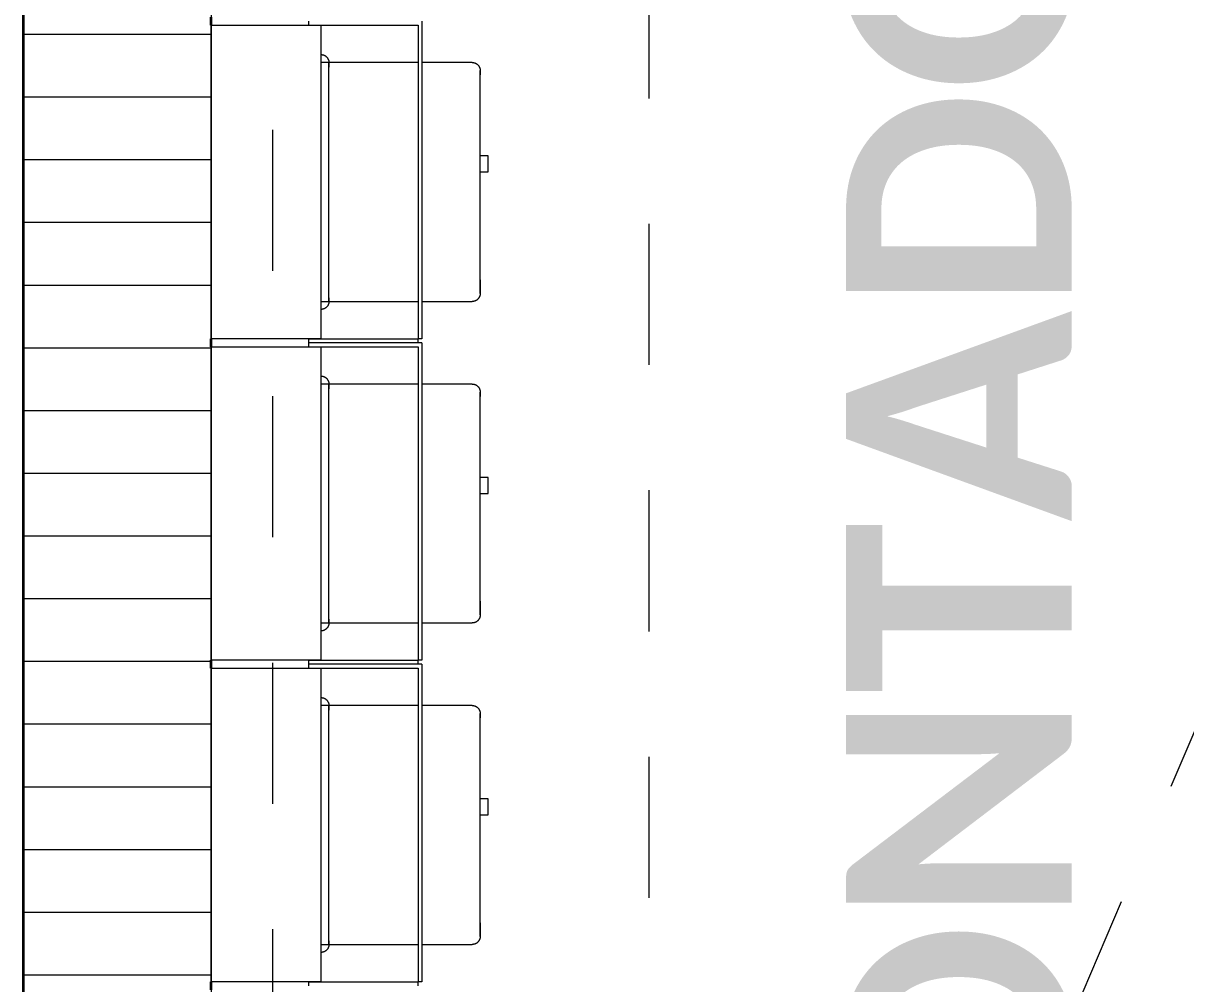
# Model space of a CAD drawing. Header units: metres. Extents: x -144 to 1000, y -717 to 29.
# Drawn here: x 181.472 to 182.399, y -569.994 to -569.228 of the extents above; entities that cross this region are included whole.
import ezdxf

# ---------------------------------------------------------------- set-up
doc = ezdxf.new("R2010")
doc.units = ezdxf.units.M
doc.linetypes.add('Basculante', pattern=[0.11625, 0.075, -0.04125])
doc.linetypes.add('basculante modificado', pattern=[0.18, 0.1125, -0.0675])
doc.layers.get('0').update_dxf_attribs({"color": 1})
for name, color, linetype, lineweight in [('A-DETL', 1, 'Continuous', 9), ('A-DETL-THIN', 1, 'Continuous', 9), ('A-WALL', 4, 'Continuous', 9), ('E-ELEC-FIXT', 7, 'Continuous', 9), ('G-ANNO-TEXT', 2, 'Continuous', 9)]:
    doc.layers.add(name, color=color, linetype=linetype, lineweight=lineweight)
doc.layers.add('A-WALL-PATT', color=7, linetype='Continuous', lineweight=35, true_color=0x9c9c9c)
doc.styles.add('Calibri_B_2', font='calibrib.ttf', dxfattribs={"height": 0.135})

# ---------------------------------------------------------------- blocks, each defined once
blk = doc.blocks.new('Q')
at = {"layer": 'A-DETL', "color": 9, "linetype": 'Basculante', "true_color": 0xc0c0c0}
blk.add_line((190.87366, -502.35539), (187.54854, -510.11647), dxfattribs=at)
at = {"layer": 'A-DETL', "color": 7, "linetype": 'basculante modificado'}
for p, q in [((187.59773, -509.40645), (187.59773, -506.60645)), ((187.89773, -506.60645), (187.89773, -509.40645))]:
    blk.add_line(p, q, dxfattribs=at)
at = {"layer": 'A-DETL-THIN'}
blk.add_line((187.54869, -506.60639), (187.54869, -509.40639), dxfattribs=at)
at = {"layer": 'A-WALL', "lineweight": 35}
for p, q in [((187.39869, -506.60639), (187.39869, -509.40039)), ((187.54869, -507.72313), (187.54869, -507.71678)), ((187.54869, -507.97948), (187.54869, -507.97313)), ((187.54869, -508.23583), (187.54869, -508.22948)), ((187.54869, -508.49218), (187.54869, -508.48583))]:
    blk.add_line(p, q, dxfattribs=at)
at = {"layer": 'A-WALL-PATT', "color": 8, "lineweight": 5, "true_color": 0x727272}
for p, q in [((187.54869, -507.73054), (187.39869, -507.73054)), ((187.54869, -507.78054), (187.39869, -507.78054)), ((187.54869, -507.83054), (187.39869, -507.83054)), ((187.54869, -507.88054), (187.39869, -507.88054)), ((187.54869, -507.93054), (187.39869, -507.93054)), ((187.54869, -507.98054), (187.39869, -507.98054)), ((187.54869, -508.03054), (187.39869, -508.03054)), ((187.54869, -508.08054), (187.39869, -508.08054)), ((187.54869, -508.13054), (187.39869, -508.13054)), ((187.54869, -508.18054), (187.39869, -508.18054)), ((187.54869, -508.23054), (187.39869, -508.23054)), ((187.54869, -508.28054), (187.39869, -508.28054)), ((187.54869, -508.33054), (187.39869, -508.33054)), ((187.54869, -508.38054), (187.39869, -508.38054)), ((187.54869, -508.43054), (187.39869, -508.43054)), ((187.54869, -508.48054), (187.39869, -508.48054))]:
    blk.add_line(p, q, dxfattribs=at)
at = {"layer": 'E-ELEC-FIXT'}
for p, q in [((187.54869, -507.97313), (187.54869, -507.72313)), ((187.54869, -507.72313), (187.63614, -507.72313)), ((187.62609, -507.71995), (187.62609, -507.72313)), ((187.62609, -507.72313), (187.71354, -507.72313)), ((187.63614, -507.72313), (187.63614, -507.97313)), ((187.71354, -507.72313), (187.71354, -507.97313)), ((187.71672, -507.71995), (187.71672, -507.97313)), ((187.71354, -507.75288), (187.63614, -507.75288)), ((187.64249, -507.75539), (187.64249, -507.75288)), ((187.75679, -507.75288), (187.71672, -507.75288)), ((187.64249, -507.79128), (187.64249, -507.78437)), ((187.64249, -507.81873), (187.64249, -507.81037)), ((187.76949, -507.82733), (187.76314, -507.82733)), ((187.76949, -507.82733), (187.76314, -507.82733)), ((187.76949, -507.84003), (187.76949, -507.82733)), ((187.76949, -507.82798), (187.76949, -507.82733)), ((187.76949, -507.82818), (187.76949, -507.82733)), ((187.76949, -507.82798), (187.76949, -507.82733)), ((187.76314, -507.84003), (187.76949, -507.84003)), ((187.76314, -507.84003), (187.76949, -507.84003)), ((187.76949, -507.84003), (187.76949, -507.83917)), ((187.76949, -507.84003), (187.76949, -507.83937)), ((187.76949, -507.84003), (187.76949, -507.83937)), ((187.64249, -507.88589), (187.64249, -507.87865)), ((187.64249, -507.91189), (187.64249, -507.90498)), ((187.63614, -507.94338), (187.71354, -507.94338)), ((187.64249, -507.94338), (187.64249, -507.94193)), ((187.71672, -507.94338), (187.75679, -507.94338)), ((187.63614, -507.97313), (187.54869, -507.97313)), ((187.62609, -507.97313), (187.71354, -507.97313)), ((187.62609, -507.97313), (187.62609, -507.9763)), ((187.71354, -507.9763), (187.71354, -507.97313)), ((187.71672, -507.97313), (187.71354, -507.97313)), ((187.54869, -508.22948), (187.54869, -507.97948)), ((187.54869, -507.97948), (187.63614, -507.97948)), ((187.71354, -507.9763), (187.62609, -507.9763)), ((187.71672, -507.9763), (187.62609, -507.9763)), ((187.62609, -507.9763), (187.62609, -507.97948)), ((187.62609, -507.97948), (187.71354, -507.97948)), ((187.63614, -507.97948), (187.63614, -508.22948)), ((187.71354, -507.97948), (187.71354, -508.22948)), ((187.71672, -507.9763), (187.71672, -508.22948)), ((187.71354, -508.00923), (187.63614, -508.00923)), ((187.64249, -508.01174), (187.64249, -508.00923)), ((187.75679, -508.00923), (187.71672, -508.00923)), ((187.64249, -508.04763), (187.64249, -508.04072)), ((187.64249, -508.07508), (187.64249, -508.06672)), ((187.76949, -508.08368), (187.76314, -508.08368)), ((187.76949, -508.08368), (187.76314, -508.08368)), ((187.76949, -508.09638), (187.76949, -508.08368)), ((187.76949, -508.08433), (187.76949, -508.08368)), ((187.76949, -508.08453), (187.76949, -508.08368)), ((187.76949, -508.08433), (187.76949, -508.08368)), ((187.76314, -508.09638), (187.76949, -508.09638)), ((187.76314, -508.09638), (187.76949, -508.09638)), ((187.76949, -508.09638), (187.76949, -508.09552)), ((187.76949, -508.09638), (187.76949, -508.09572)), ((187.76949, -508.09638), (187.76949, -508.09572)), ((187.64249, -508.14224), (187.64249, -508.13388)), ((187.64249, -508.16824), (187.64249, -508.16133)), ((187.63614, -508.19973), (187.71354, -508.19973)), ((187.64249, -508.19973), (187.64249, -508.19828)), ((187.71672, -508.19973), (187.75679, -508.19973)), ((187.63614, -508.22948), (187.54869, -508.22948)), ((187.62609, -508.22948), (187.71354, -508.22948)), ((187.62609, -508.22948), (187.62609, -508.23265)), ((187.71354, -508.23265), (187.62609, -508.23265)), ((187.71672, -508.23265), (187.62609, -508.23265)), ((187.62609, -508.23265), (187.62609, -508.23583)), ((187.71354, -508.23265), (187.71354, -508.22948)), ((187.71672, -508.22948), (187.71354, -508.22948)), ((187.71672, -508.23265), (187.71672, -508.48583)), ((187.54869, -508.48583), (187.54869, -508.23583)), ((187.54869, -508.23583), (187.63614, -508.23583)), ((187.62609, -508.23583), (187.71354, -508.23583)), ((187.63614, -508.23583), (187.63614, -508.48583)), ((187.71354, -508.23583), (187.71354, -508.48583)), ((187.71354, -508.26558), (187.63614, -508.26558)), ((187.64249, -508.26809), (187.64249, -508.26558)), ((187.75679, -508.26558), (187.71672, -508.26558)), ((187.64249, -508.30398), (187.64249, -508.29707)), ((187.64249, -508.33143), (187.64249, -508.32307)), ((187.76949, -508.34003), (187.76314, -508.34003)), ((187.76949, -508.34003), (187.76314, -508.34003)), ((187.76949, -508.35273), (187.76949, -508.34003)), ((187.76949, -508.34068), (187.76949, -508.34003)), ((187.76949, -508.34088), (187.76949, -508.34003)), ((187.76949, -508.34068), (187.76949, -508.34003)), ((187.76314, -508.35273), (187.76949, -508.35273)), ((187.76314, -508.35273), (187.76949, -508.35273)), ((187.76949, -508.35273), (187.76949, -508.35187)), ((187.76949, -508.35273), (187.76949, -508.35207)), ((187.76949, -508.35273), (187.76949, -508.35207)), ((187.64249, -508.39859), (187.64249, -508.39023)), ((187.64249, -508.42459), (187.64249, -508.41768)), ((187.64249, -508.45608), (187.64249, -508.45463)), ((187.63614, -508.45608), (187.71354, -508.45608)), ((187.71672, -508.45608), (187.75679, -508.45608)), ((187.63614, -508.48583), (187.54869, -508.48583)), ((187.62609, -508.48583), (187.71354, -508.48583)), ((187.62609, -508.48583), (187.62609, -508.489)), ((187.71354, -508.489), (187.71354, -508.48583)), ((187.71672, -508.48583), (187.71354, -508.48583))]:
    blk.add_line(p, q, dxfattribs=at)
at = {"layer": 'E-ELEC-FIXT', "flags": 128}
for points in [[(187.63614, -507.74653), (187.63639, -507.74653), (187.63665, -507.74655), (187.6369, -507.74657), (187.63715, -507.74661), (187.6374, -507.74666), (187.63765, -507.74671), (187.6379, -507.74678), (187.63814, -507.74685), (187.63838, -507.74694), (187.63861, -507.74703), (187.63885, -507.74713), (187.63907, -507.74725), (187.6393, -507.74737), (187.63951, -507.7475), (187.63973, -507.74764), (187.63993, -507.74779), (187.64013, -507.74794), (187.64033, -507.7481), (187.64052, -507.74828), (187.6407, -507.74845), (187.64087, -507.74864), (187.64104, -507.74883), (187.64119, -507.74903), (187.64134, -507.74924), (187.64148, -507.74945), (187.64162, -507.74966), (187.64174, -507.74989), (187.64186, -507.75011), (187.64196, -507.75034), (187.64206, -507.75058), (187.64215, -507.75082), (187.64222, -507.75106), (187.64229, -507.7513), (187.64235, -507.75155), (187.6424, -507.7518), (187.64244, -507.75205), (187.64246, -507.7523), (187.64248, -507.75256), (187.64249, -507.75281), (187.64249, -507.75288)], [(187.63614, -507.74653), (187.63639, -507.74653), (187.63665, -507.74655), (187.6369, -507.74657), (187.63715, -507.74661), (187.6374, -507.74666), (187.63765, -507.74671), (187.6379, -507.74678), (187.63814, -507.74685), (187.63838, -507.74694), (187.63861, -507.74703), (187.63885, -507.74713), (187.63907, -507.74725), (187.6393, -507.74737), (187.63951, -507.7475), (187.63973, -507.74764), (187.63993, -507.74779), (187.64013, -507.74794), (187.64033, -507.7481)], [(187.64196, -507.75034), (187.64206, -507.75058), (187.64215, -507.75082), (187.64222, -507.75106), (187.64229, -507.7513), (187.64235, -507.75155), (187.6424, -507.7518), (187.64244, -507.75205), (187.64246, -507.7523), (187.64248, -507.75256), (187.64249, -507.75281), (187.64249, -507.75288)], [(187.64249, -507.84813), (187.64249, -507.84432), (187.64249, -507.84052), (187.64249, -507.83673), (187.64249, -507.83295), (187.64249, -507.82921), (187.64249, -507.82549), (187.64249, -507.82181), (187.64249, -507.81817), (187.64249, -507.81457), (187.64249, -507.81104), (187.64249, -507.80756), (187.64249, -507.80414), (187.64249, -507.8008), (187.64249, -507.79753), (187.64249, -507.79435), (187.64249, -507.79125), (187.64249, -507.78824), (187.64249, -507.78532), (187.64249, -507.78251), (187.64249, -507.7798), (187.64249, -507.7772), (187.64249, -507.77472), (187.64249, -507.77235), (187.64249, -507.7701), (187.64249, -507.76798), (187.64249, -507.76598), (187.64249, -507.76412), (187.64249, -507.76239), (187.64249, -507.7608), (187.64249, -507.75935), (187.64249, -507.75804), (187.64249, -507.75688), (187.64249, -507.75586), (187.64249, -507.75499), (187.64249, -507.75426), (187.64249, -507.75369), (187.64249, -507.75327), (187.64249, -507.753), (187.64249, -507.75288), (187.64249, -507.75288)], [(187.64249, -507.75288), (187.64249, -507.75295), (187.64249, -507.75318), (187.64249, -507.75356), (187.64249, -507.7541), (187.64249, -507.75478), (187.64249, -507.75561), (187.64249, -507.75659)], [(187.75679, -507.75288), (187.75704, -507.75288), (187.7573, -507.7529), (187.75755, -507.75292), (187.7578, -507.75296), (187.75805, -507.75301), (187.7583, -507.75306), (187.75855, -507.75313), (187.75879, -507.7532), (187.75903, -507.75329), (187.75926, -507.75338), (187.7595, -507.75348), (187.75972, -507.7536), (187.75995, -507.75372), (187.76016, -507.75385), (187.76038, -507.75399), (187.76058, -507.75414), (187.76078, -507.75429), (187.76098, -507.75445), (187.76117, -507.75463), (187.76135, -507.7548), (187.76152, -507.75499), (187.76169, -507.75518), (187.76184, -507.75538), (187.76199, -507.75559), (187.76213, -507.7558), (187.76227, -507.75601), (187.76239, -507.75624), (187.76251, -507.75646), (187.76261, -507.75669), (187.76271, -507.75693), (187.7628, -507.75717), (187.76287, -507.75741), (187.76294, -507.75765), (187.763, -507.7579), (187.76305, -507.75815), (187.76309, -507.7584), (187.76311, -507.75865), (187.76313, -507.75891), (187.76314, -507.75916), (187.76314, -507.75923)], [(187.75755, -507.75292), (187.7578, -507.75296), (187.75805, -507.75301), (187.7583, -507.75306), (187.75855, -507.75313), (187.75879, -507.7532), (187.75903, -507.75329), (187.75926, -507.75338), (187.7595, -507.75348), (187.75972, -507.7536), (187.75995, -507.75372), (187.76016, -507.75385), (187.76038, -507.75399), (187.76058, -507.75414)], [(187.76199, -507.75559), (187.76213, -507.7558), (187.76227, -507.75601), (187.76239, -507.75624), (187.76251, -507.75646), (187.76261, -507.75669), (187.76271, -507.75693), (187.7628, -507.75717), (187.76287, -507.75741), (187.76294, -507.75765), (187.763, -507.7579), (187.76305, -507.75815), (187.76309, -507.7584), (187.76311, -507.75865), (187.76313, -507.75891), (187.76314, -507.75916), (187.76314, -507.75923)], [(187.76314, -507.93703), (187.76314, -507.93696), (187.76314, -507.93674), (187.76314, -507.93639), (187.76314, -507.93589), (187.76314, -507.93526), (187.76314, -507.93448), (187.76314, -507.93357), (187.76314, -507.93252), (187.76314, -507.93133), (187.76314, -507.93001), (187.76314, -507.92856), (187.76314, -507.92698), (187.76314, -507.92528), (187.76314, -507.92345), (187.76314, -507.9215), (187.76314, -507.91944), (187.76314, -507.91725), (187.76314, -507.91496), (187.76314, -507.91257), (187.76314, -507.91007), (187.76314, -507.90747), (187.76314, -507.90477), (187.76314, -507.90199), (187.76314, -507.89911), (187.76314, -507.89616), (187.76314, -507.89313), (187.76314, -507.89003), (187.76314, -507.88686), (187.76314, -507.88363), (187.76314, -507.88034), (187.76314, -507.877), (187.76314, -507.87362), (187.76314, -507.87019), (187.76314, -507.86673), (187.76314, -507.86324), (187.76314, -507.85972), (187.76314, -507.85619), (187.76314, -507.85264), (187.76314, -507.84909), (187.76314, -507.84553), (187.76314, -507.84198), (187.76314, -507.83844), (187.76314, -507.83491), (187.76314, -507.83141), (187.76314, -507.82793), (187.76314, -507.82448), (187.76314, -507.82108), (187.76314, -507.81771), (187.76314, -507.8144), (187.76314, -507.81113), (187.76314, -507.80793), (187.76314, -507.80479), (187.76314, -507.80172), (187.76314, -507.79873), (187.76314, -507.79581), (187.76314, -507.79298), (187.76314, -507.79023), (187.76314, -507.78758), (187.76314, -507.78503), (187.76314, -507.78257), (187.76314, -507.78023), (187.76314, -507.77799), (187.76314, -507.77586), (187.76314, -507.77384), (187.76314, -507.77195), (187.76314, -507.77018), (187.76314, -507.76853), (187.76314, -507.76701), (187.76314, -507.76562), (187.76314, -507.76437), (187.76314, -507.76324), (187.76314, -507.76225), (187.76314, -507.7614), (187.76314, -507.76069), (187.76314, -507.76012), (187.76314, -507.75969), (187.76314, -507.7594), (187.76314, -507.75925), (187.76314, -507.75923)], [(187.76314, -507.75923), (187.76314, -507.7593), (187.76314, -507.75951), (187.76314, -507.75987), (187.76314, -507.76036), (187.76314, -507.761), (187.76314, -507.76178), (187.76314, -507.76269)], [(187.76314, -507.76069), (187.76314, -507.76012), (187.76314, -507.75969), (187.76314, -507.7594), (187.76314, -507.75925), (187.76314, -507.75923)], [(187.76314, -507.75923), (187.76314, -507.7593), (187.76314, -507.75951), (187.76314, -507.75987), (187.76314, -507.76036)], [(187.64249, -507.94338), (187.64249, -507.9433), (187.64249, -507.94307), (187.64249, -507.94269), (187.64249, -507.94216), (187.64249, -507.94148), (187.64249, -507.94065), (187.64249, -507.93967), (187.64249, -507.93854), (187.64249, -507.93727), (187.64249, -507.93586), (187.64249, -507.93431), (187.64249, -507.93261), (187.64249, -507.93079), (187.64249, -507.92883), (187.64249, -507.92674), (187.64249, -507.92453), (187.64249, -507.92219), (187.64249, -507.91974), (187.64249, -507.91717), (187.64249, -507.91449), (187.64249, -507.9117), (187.64249, -507.90882), (187.64249, -507.90583), (187.64249, -507.90276), (187.64249, -507.89959), (187.64249, -507.89635), (187.64249, -507.89302), (187.64249, -507.88963), (187.64249, -507.88617), (187.64249, -507.88264), (187.64249, -507.87907), (187.64249, -507.87544), (187.64249, -507.87177), (187.64249, -507.86806), (187.64249, -507.86432), (187.64249, -507.86055), (187.64249, -507.85677), (187.64249, -507.85296), (187.64249, -507.84916), (187.64249, -507.84813)], [(187.76314, -507.93703), (187.76314, -507.93696), (187.76314, -507.93674), (187.76314, -507.93639), (187.76314, -507.93589), (187.76314, -507.93526), (187.76314, -507.93448), (187.76314, -507.93357), (187.76314, -507.93252), (187.76314, -507.93133), (187.76314, -507.93001), (187.76314, -507.92856), (187.76314, -507.92698), (187.76314, -507.92528)], [(187.76314, -507.92608), (187.76314, -507.92772), (187.76314, -507.92924), (187.76314, -507.93063), (187.76314, -507.93189), (187.76314, -507.93302), (187.76314, -507.934), (187.76314, -507.93485), (187.76314, -507.93557), (187.76314, -507.93614), (187.76314, -507.93657), (187.76314, -507.93686), (187.76314, -507.93701), (187.76314, -507.93703)], [(187.76314, -507.92608), (187.76314, -507.92772), (187.76314, -507.92924), (187.76314, -507.93063), (187.76314, -507.93189), (187.76314, -507.93302), (187.76314, -507.934), (187.76314, -507.93485), (187.76314, -507.93557), (187.76314, -507.93614), (187.76314, -507.93657), (187.76314, -507.93686), (187.76314, -507.93701), (187.76314, -507.93703)], [(187.64249, -507.94338), (187.64249, -507.94363), (187.64247, -507.94389), (187.64245, -507.94414), (187.64241, -507.94439), (187.64236, -507.94464), (187.64231, -507.94489), (187.64224, -507.94513), (187.64217, -507.94538), (187.64208, -507.94562), (187.64199, -507.94585), (187.64189, -507.94608), (187.64177, -507.94631), (187.64165, -507.94653), (187.64152, -507.94675), (187.64138, -507.94696), (187.64123, -507.94717), (187.64108, -507.94737), (187.64091, -507.94757), (187.64074, -507.94775), (187.64056, -507.94793), (187.64038, -507.94811), (187.64019, -507.94827), (187.63999, -507.94843), (187.63978, -507.94858), (187.63957, -507.94872), (187.63936, -507.94885), (187.63913, -507.94898), (187.63891, -507.94909), (187.63868, -507.9492), (187.63844, -507.9493), (187.6382, -507.94938), (187.63796, -507.94946), (187.63772, -507.94953), (187.63747, -507.94959), (187.63722, -507.94964), (187.63697, -507.94967), (187.63672, -507.9497), (187.63646, -507.94972), (187.63621, -507.94973), (187.63614, -507.94973)], [(187.64249, -507.94338), (187.64249, -507.94363), (187.64247, -507.94389), (187.64245, -507.94414), (187.64241, -507.94439), (187.64236, -507.94464), (187.64231, -507.94489), (187.64224, -507.94513), (187.64217, -507.94538), (187.64208, -507.94562)], [(187.64249, -507.9404), (187.64249, -507.94127), (187.64249, -507.94199), (187.64249, -507.94257), (187.64249, -507.94299), (187.64249, -507.94326), (187.64249, -507.94337), (187.64249, -507.94338)], [(187.76314, -507.93703), (187.76314, -507.93728), (187.76312, -507.93754), (187.7631, -507.93779), (187.76306, -507.93804), (187.76301, -507.93829), (187.76296, -507.93854), (187.76289, -507.93878), (187.76282, -507.93903), (187.76273, -507.93927), (187.76264, -507.9395), (187.76254, -507.93973), (187.76242, -507.93996), (187.7623, -507.94018), (187.76217, -507.9404), (187.76203, -507.94061), (187.76188, -507.94082), (187.76173, -507.94102), (187.76156, -507.94122), (187.76139, -507.9414), (187.76121, -507.94158), (187.76103, -507.94176), (187.76084, -507.94192), (187.76064, -507.94208), (187.76043, -507.94223), (187.76022, -507.94237), (187.76001, -507.9425), (187.75978, -507.94263), (187.75956, -507.94274), (187.75933, -507.94285), (187.75909, -507.94295), (187.75885, -507.94303), (187.75861, -507.94311), (187.75837, -507.94318), (187.75812, -507.94324), (187.75787, -507.94329), (187.75762, -507.94332), (187.75737, -507.94335), (187.75711, -507.94337), (187.75686, -507.94338), (187.75679, -507.94338)], [(187.76064, -507.94208), (187.76043, -507.94223), (187.76022, -507.94237), (187.76001, -507.9425), (187.75978, -507.94263), (187.75956, -507.94274), (187.75933, -507.94285), (187.75909, -507.94295), (187.75885, -507.94303), (187.75861, -507.94311), (187.75837, -507.94318), (187.75812, -507.94324), (187.75787, -507.94329), (187.75762, -507.94332)], [(187.76314, -507.93703), (187.76314, -507.93728), (187.76312, -507.93754), (187.7631, -507.93779), (187.76306, -507.93804), (187.76301, -507.93829), (187.76296, -507.93854), (187.76289, -507.93878), (187.76282, -507.93903), (187.76273, -507.93927), (187.76264, -507.9395), (187.76254, -507.93973), (187.76242, -507.93996), (187.7623, -507.94018), (187.76217, -507.9404), (187.76203, -507.94061), (187.76188, -507.94082), (187.76173, -507.94102), (187.76156, -507.94122), (187.76139, -507.9414)], [(187.64019, -507.94827), (187.63999, -507.94843), (187.63978, -507.94858), (187.63957, -507.94872), (187.63936, -507.94885), (187.63913, -507.94898), (187.63891, -507.94909), (187.63868, -507.9492), (187.63844, -507.9493), (187.6382, -507.94938), (187.63796, -507.94946), (187.63772, -507.94953), (187.63747, -507.94959), (187.63722, -507.94964), (187.63697, -507.94967), (187.63672, -507.9497), (187.63646, -507.94972), (187.63621, -507.94973), (187.63614, -507.94973)], [(187.63614, -508.00288), (187.63639, -508.00288), (187.63665, -508.0029), (187.6369, -508.00292), (187.63715, -508.00296), (187.6374, -508.00301), (187.63765, -508.00306), (187.6379, -508.00313), (187.63814, -508.0032), (187.63838, -508.00329), (187.63861, -508.00338), (187.63885, -508.00348), (187.63907, -508.0036), (187.6393, -508.00372), (187.63951, -508.00385), (187.63973, -508.00399), (187.63993, -508.00414), (187.64013, -508.00429), (187.64033, -508.00445), (187.64052, -508.00463), (187.6407, -508.0048), (187.64087, -508.00499), (187.64104, -508.00518), (187.64119, -508.00538), (187.64134, -508.00559), (187.64148, -508.0058), (187.64162, -508.00601), (187.64174, -508.00624), (187.64186, -508.00646), (187.64196, -508.00669), (187.64206, -508.00693), (187.64215, -508.00717), (187.64222, -508.00741), (187.64229, -508.00765), (187.64235, -508.0079), (187.6424, -508.00815), (187.64244, -508.0084), (187.64246, -508.00865), (187.64248, -508.00891), (187.64249, -508.00916), (187.64249, -508.00923)], [(187.63614, -508.00288), (187.63639, -508.00288), (187.63665, -508.0029), (187.6369, -508.00292), (187.63715, -508.00296), (187.6374, -508.00301), (187.63765, -508.00306), (187.6379, -508.00313), (187.63814, -508.0032), (187.63838, -508.00329), (187.63861, -508.00338), (187.63885, -508.00348), (187.63907, -508.0036), (187.6393, -508.00372), (187.63951, -508.00385), (187.63973, -508.00399), (187.63993, -508.00414), (187.64013, -508.00429), (187.64033, -508.00445)], [(187.64196, -508.00669), (187.64206, -508.00693), (187.64215, -508.00717), (187.64222, -508.00741), (187.64229, -508.00765), (187.64235, -508.0079), (187.6424, -508.00815), (187.64244, -508.0084), (187.64246, -508.00865), (187.64248, -508.00891), (187.64249, -508.00916), (187.64249, -508.00923)], [(187.64249, -508.10448), (187.64249, -508.10067), (187.64249, -508.09687), (187.64249, -508.09308), (187.64249, -508.0893), (187.64249, -508.08556), (187.64249, -508.08184), (187.64249, -508.07816), (187.64249, -508.07452), (187.64249, -508.07092), (187.64249, -508.06739), (187.64249, -508.06391), (187.64249, -508.06049), (187.64249, -508.05715), (187.64249, -508.05388), (187.64249, -508.0507), (187.64249, -508.0476), (187.64249, -508.04459), (187.64249, -508.04167), (187.64249, -508.03886), (187.64249, -508.03615), (187.64249, -508.03355), (187.64249, -508.03107), (187.64249, -508.0287), (187.64249, -508.02645), (187.64249, -508.02433), (187.64249, -508.02233), (187.64249, -508.02047), (187.64249, -508.01874), (187.64249, -508.01715), (187.64249, -508.0157), (187.64249, -508.01439), (187.64249, -508.01323), (187.64249, -508.01221), (187.64249, -508.01134), (187.64249, -508.01061), (187.64249, -508.01004), (187.64249, -508.00962), (187.64249, -508.00935), (187.64249, -508.00923), (187.64249, -508.00923)], [(187.64249, -508.00923), (187.64249, -508.0093), (187.64249, -508.00953), (187.64249, -508.00991), (187.64249, -508.01045), (187.64249, -508.01113), (187.64249, -508.01196), (187.64249, -508.01294)], [(187.75679, -508.00923), (187.75704, -508.00923), (187.7573, -508.00925), (187.75755, -508.00927), (187.7578, -508.00931), (187.75805, -508.00936), (187.7583, -508.00941), (187.75855, -508.00948), (187.75879, -508.00955), (187.75903, -508.00964), (187.75926, -508.00973), (187.7595, -508.00983), (187.75972, -508.00995), (187.75995, -508.01007), (187.76016, -508.0102), (187.76038, -508.01034), (187.76058, -508.01049), (187.76078, -508.01064), (187.76098, -508.0108), (187.76117, -508.01098), (187.76135, -508.01115), (187.76152, -508.01134), (187.76169, -508.01153), (187.76184, -508.01173), (187.76199, -508.01194), (187.76213, -508.01215), (187.76227, -508.01236), (187.76239, -508.01259), (187.76251, -508.01281), (187.76261, -508.01304), (187.76271, -508.01328), (187.7628, -508.01352), (187.76287, -508.01376), (187.76294, -508.014), (187.763, -508.01425), (187.76305, -508.0145), (187.76309, -508.01475), (187.76311, -508.015), (187.76313, -508.01526), (187.76314, -508.01551), (187.76314, -508.01558)], [(187.75755, -508.00927), (187.7578, -508.00931), (187.75805, -508.00936), (187.7583, -508.00941), (187.75855, -508.00948), (187.75879, -508.00955), (187.75903, -508.00964), (187.75926, -508.00973), (187.7595, -508.00983), (187.75972, -508.00995), (187.75995, -508.01007), (187.76016, -508.0102), (187.76038, -508.01034), (187.76058, -508.01049)], [(187.76199, -508.01194), (187.76213, -508.01215), (187.76227, -508.01236), (187.76239, -508.01259), (187.76251, -508.01281), (187.76261, -508.01304), (187.76271, -508.01328), (187.7628, -508.01352), (187.76287, -508.01376), (187.76294, -508.014), (187.763, -508.01425), (187.76305, -508.0145), (187.76309, -508.01475), (187.76311, -508.015), (187.76313, -508.01526), (187.76314, -508.01551), (187.76314, -508.01558)], [(187.76314, -508.19338), (187.76314, -508.19331), (187.76314, -508.19309), (187.76314, -508.19274), (187.76314, -508.19224), (187.76314, -508.19161), (187.76314, -508.19083), (187.76314, -508.18992), (187.76314, -508.18887), (187.76314, -508.18768), (187.76314, -508.18636), (187.76314, -508.18491), (187.76314, -508.18333), (187.76314, -508.18163), (187.76314, -508.1798), (187.76314, -508.17785), (187.76314, -508.17579), (187.76314, -508.1736), (187.76314, -508.17131), (187.76314, -508.16892), (187.76314, -508.16642), (187.76314, -508.16382), (187.76314, -508.16112), (187.76314, -508.15834), (187.76314, -508.15546), (187.76314, -508.15251), (187.76314, -508.14948), (187.76314, -508.14638), (187.76314, -508.14321), (187.76314, -508.13998), (187.76314, -508.13669), (187.76314, -508.13335), (187.76314, -508.12997), (187.76314, -508.12654), (187.76314, -508.12308), (187.76314, -508.11959), (187.76314, -508.11607), (187.76314, -508.11254), (187.76314, -508.10899), (187.76314, -508.10544), (187.76314, -508.10188), (187.76314, -508.09833), (187.76314, -508.09479), (187.76314, -508.09126), (187.76314, -508.08776), (187.76314, -508.08428), (187.76314, -508.08083), (187.76314, -508.07743), (187.76314, -508.07406), (187.76314, -508.07075), (187.76314, -508.06748), (187.76314, -508.06428), (187.76314, -508.06114), (187.76314, -508.05807), (187.76314, -508.05508), (187.76314, -508.05216), (187.76314, -508.04933), (187.76314, -508.04658), (187.76314, -508.04393), (187.76314, -508.04138), (187.76314, -508.03892), (187.76314, -508.03658), (187.76314, -508.03434), (187.76314, -508.03221), (187.76314, -508.03019), (187.76314, -508.0283), (187.76314, -508.02653), (187.76314, -508.02488), (187.76314, -508.02336), (187.76314, -508.02197), (187.76314, -508.02072), (187.76314, -508.01959), (187.76314, -508.0186), (187.76314, -508.01775), (187.76314, -508.01704), (187.76314, -508.01647), (187.76314, -508.01604), (187.76314, -508.01575), (187.76314, -508.0156), (187.76314, -508.01558)], [(187.76314, -508.01558), (187.76314, -508.01565), (187.76314, -508.01586), (187.76314, -508.01622), (187.76314, -508.01671), (187.76314, -508.01735), (187.76314, -508.01813), (187.76314, -508.01904)], [(187.76314, -508.01704), (187.76314, -508.01647), (187.76314, -508.01604), (187.76314, -508.01575), (187.76314, -508.0156), (187.76314, -508.01558)], [(187.76314, -508.01558), (187.76314, -508.01565), (187.76314, -508.01586), (187.76314, -508.01622), (187.76314, -508.01671)], [(187.64249, -508.19973), (187.64249, -508.19965), (187.64249, -508.19942), (187.64249, -508.19904), (187.64249, -508.19851), (187.64249, -508.19783), (187.64249, -508.197), (187.64249, -508.19602), (187.64249, -508.19489), (187.64249, -508.19362), (187.64249, -508.19221), (187.64249, -508.19066), (187.64249, -508.18896), (187.64249, -508.18714), (187.64249, -508.18518), (187.64249, -508.18309), (187.64249, -508.18088), (187.64249, -508.17854), (187.64249, -508.17609), (187.64249, -508.17352), (187.64249, -508.17084), (187.64249, -508.16805), (187.64249, -508.16517), (187.64249, -508.16218), (187.64249, -508.15911), (187.64249, -508.15594), (187.64249, -508.1527), (187.64249, -508.14937), (187.64249, -508.14598), (187.64249, -508.14252), (187.64249, -508.13899), (187.64249, -508.13542), (187.64249, -508.13179), (187.64249, -508.12812), (187.64249, -508.12441), (187.64249, -508.12067), (187.64249, -508.1169), (187.64249, -508.11312), (187.64249, -508.10931), (187.64249, -508.10551), (187.64249, -508.10448)], [(187.76314, -508.19338), (187.76314, -508.19331), (187.76314, -508.19309), (187.76314, -508.19274), (187.76314, -508.19224), (187.76314, -508.19161), (187.76314, -508.19083), (187.76314, -508.18992), (187.76314, -508.18887), (187.76314, -508.18768), (187.76314, -508.18636), (187.76314, -508.18491), (187.76314, -508.18333), (187.76314, -508.18163)], [(187.76314, -508.18243), (187.76314, -508.18407), (187.76314, -508.18559), (187.76314, -508.18698), (187.76314, -508.18824), (187.76314, -508.18937), (187.76314, -508.19035), (187.76314, -508.1912), (187.76314, -508.19192), (187.76314, -508.19249), (187.76314, -508.19292), (187.76314, -508.19321), (187.76314, -508.19336), (187.76314, -508.19338)], [(187.76314, -508.18243), (187.76314, -508.18407), (187.76314, -508.18559), (187.76314, -508.18698), (187.76314, -508.18824), (187.76314, -508.18937), (187.76314, -508.19035), (187.76314, -508.1912), (187.76314, -508.19192), (187.76314, -508.19249), (187.76314, -508.19292), (187.76314, -508.19321), (187.76314, -508.19336), (187.76314, -508.19338)], [(187.76314, -508.19338), (187.76314, -508.19363), (187.76312, -508.19389), (187.7631, -508.19414), (187.76306, -508.19439), (187.76301, -508.19464), (187.76296, -508.19489), (187.76289, -508.19513), (187.76282, -508.19538), (187.76273, -508.19562), (187.76264, -508.19585), (187.76254, -508.19608), (187.76242, -508.19631), (187.7623, -508.19653), (187.76217, -508.19675), (187.76203, -508.19696), (187.76188, -508.19717), (187.76173, -508.19737), (187.76156, -508.19757), (187.76139, -508.19775), (187.76121, -508.19793), (187.76103, -508.19811), (187.76084, -508.19827), (187.76064, -508.19843), (187.76043, -508.19858), (187.76022, -508.19872), (187.76001, -508.19885), (187.75978, -508.19898), (187.75956, -508.19909), (187.75933, -508.1992), (187.75909, -508.1993), (187.75885, -508.19938), (187.75861, -508.19946), (187.75837, -508.19953), (187.75812, -508.19959), (187.75787, -508.19964), (187.75762, -508.19967), (187.75737, -508.1997), (187.75711, -508.19972), (187.75686, -508.19973), (187.75679, -508.19973)], [(187.76314, -508.19338), (187.76314, -508.19363), (187.76312, -508.19389), (187.7631, -508.19414), (187.76306, -508.19439), (187.76301, -508.19464), (187.76296, -508.19489), (187.76289, -508.19513), (187.76282, -508.19538), (187.76273, -508.19562), (187.76264, -508.19585), (187.76254, -508.19608), (187.76242, -508.19631), (187.7623, -508.19653), (187.76217, -508.19675), (187.76203, -508.19696), (187.76188, -508.19717), (187.76173, -508.19737), (187.76156, -508.19757), (187.76139, -508.19775)], [(187.64249, -508.19973), (187.64249, -508.19998), (187.64247, -508.20024), (187.64245, -508.20049), (187.64241, -508.20074), (187.64236, -508.20099), (187.64231, -508.20124), (187.64224, -508.20148), (187.64217, -508.20173), (187.64208, -508.20197), (187.64199, -508.2022), (187.64189, -508.20243), (187.64177, -508.20266), (187.64165, -508.20288), (187.64152, -508.2031), (187.64138, -508.20331), (187.64123, -508.20352), (187.64108, -508.20372), (187.64091, -508.20392), (187.64074, -508.2041), (187.64056, -508.20428), (187.64038, -508.20446), (187.64019, -508.20462), (187.63999, -508.20478), (187.63978, -508.20493), (187.63957, -508.20507), (187.63936, -508.2052), (187.63913, -508.20533), (187.63891, -508.20544), (187.63868, -508.20555), (187.63844, -508.20565), (187.6382, -508.20573), (187.63796, -508.20581), (187.63772, -508.20588), (187.63747, -508.20594), (187.63722, -508.20599), (187.63697, -508.20602), (187.63672, -508.20605), (187.63646, -508.20607), (187.63621, -508.20608), (187.63614, -508.20608)], [(187.64019, -508.20462), (187.63999, -508.20478), (187.63978, -508.20493), (187.63957, -508.20507), (187.63936, -508.2052), (187.63913, -508.20533), (187.63891, -508.20544), (187.63868, -508.20555), (187.63844, -508.20565), (187.6382, -508.20573), (187.63796, -508.20581), (187.63772, -508.20588), (187.63747, -508.20594), (187.63722, -508.20599), (187.63697, -508.20602), (187.63672, -508.20605), (187.63646, -508.20607), (187.63621, -508.20608), (187.63614, -508.20608)], [(187.64249, -508.19973), (187.64249, -508.19998), (187.64247, -508.20024), (187.64245, -508.20049), (187.64241, -508.20074), (187.64236, -508.20099), (187.64231, -508.20124), (187.64224, -508.20148), (187.64217, -508.20173), (187.64208, -508.20197)], [(187.64249, -508.19675), (187.64249, -508.19762), (187.64249, -508.19834), (187.64249, -508.19892), (187.64249, -508.19934), (187.64249, -508.19961), (187.64249, -508.19972), (187.64249, -508.19973)], [(187.76064, -508.19843), (187.76043, -508.19858), (187.76022, -508.19872), (187.76001, -508.19885), (187.75978, -508.19898), (187.75956, -508.19909), (187.75933, -508.1992), (187.75909, -508.1993), (187.75885, -508.19938), (187.75861, -508.19946), (187.75837, -508.19953), (187.75812, -508.19959), (187.75787, -508.19964), (187.75762, -508.19967)], [(187.63614, -508.25923), (187.63639, -508.25923), (187.63665, -508.25925), (187.6369, -508.25927), (187.63715, -508.25931), (187.6374, -508.25936), (187.63765, -508.25941), (187.6379, -508.25948), (187.63814, -508.25955), (187.63838, -508.25964), (187.63861, -508.25973), (187.63885, -508.25983), (187.63907, -508.25995), (187.6393, -508.26007), (187.63951, -508.2602), (187.63973, -508.26034), (187.63993, -508.26049), (187.64013, -508.26064), (187.64033, -508.2608), (187.64052, -508.26098), (187.6407, -508.26115), (187.64087, -508.26134), (187.64104, -508.26153), (187.64119, -508.26173), (187.64134, -508.26194), (187.64148, -508.26215), (187.64162, -508.26236), (187.64174, -508.26259), (187.64186, -508.26281), (187.64196, -508.26304), (187.64206, -508.26328), (187.64215, -508.26352), (187.64222, -508.26376), (187.64229, -508.264), (187.64235, -508.26425), (187.6424, -508.2645), (187.64244, -508.26475), (187.64246, -508.265), (187.64248, -508.26526), (187.64249, -508.26551), (187.64249, -508.26558)], [(187.63614, -508.25923), (187.63639, -508.25923), (187.63665, -508.25925), (187.6369, -508.25927), (187.63715, -508.25931), (187.6374, -508.25936), (187.63765, -508.25941), (187.6379, -508.25948), (187.63814, -508.25955), (187.63838, -508.25964), (187.63861, -508.25973), (187.63885, -508.25983), (187.63907, -508.25995), (187.6393, -508.26007), (187.63951, -508.2602), (187.63973, -508.26034), (187.63993, -508.26049), (187.64013, -508.26064), (187.64033, -508.2608)], [(187.64196, -508.26304), (187.64206, -508.26328), (187.64215, -508.26352), (187.64222, -508.26376), (187.64229, -508.264), (187.64235, -508.26425), (187.6424, -508.2645), (187.64244, -508.26475), (187.64246, -508.265), (187.64248, -508.26526), (187.64249, -508.26551), (187.64249, -508.26558)], [(187.64249, -508.36083), (187.64249, -508.35702), (187.64249, -508.35322), (187.64249, -508.34943), (187.64249, -508.34565), (187.64249, -508.34191), (187.64249, -508.33819), (187.64249, -508.33451), (187.64249, -508.33087), (187.64249, -508.32727), (187.64249, -508.32374), (187.64249, -508.32026), (187.64249, -508.31684), (187.64249, -508.3135), (187.64249, -508.31023), (187.64249, -508.30705), (187.64249, -508.30395), (187.64249, -508.30094), (187.64249, -508.29802), (187.64249, -508.29521), (187.64249, -508.2925), (187.64249, -508.2899), (187.64249, -508.28742), (187.64249, -508.28505), (187.64249, -508.2828), (187.64249, -508.28068), (187.64249, -508.27868), (187.64249, -508.27682), (187.64249, -508.27509), (187.64249, -508.2735), (187.64249, -508.27205), (187.64249, -508.27074), (187.64249, -508.26958), (187.64249, -508.26856), (187.64249, -508.26769), (187.64249, -508.26696), (187.64249, -508.26639), (187.64249, -508.26597), (187.64249, -508.2657), (187.64249, -508.26558), (187.64249, -508.26558)], [(187.64249, -508.26558), (187.64249, -508.26565), (187.64249, -508.26588), (187.64249, -508.26626), (187.64249, -508.2668), (187.64249, -508.26748), (187.64249, -508.26831), (187.64249, -508.26929)], [(187.75679, -508.26558), (187.75704, -508.26558), (187.7573, -508.2656), (187.75755, -508.26562), (187.7578, -508.26566), (187.75805, -508.26571), (187.7583, -508.26576), (187.75855, -508.26583), (187.75879, -508.2659), (187.75903, -508.26599), (187.75926, -508.26608), (187.7595, -508.26618), (187.75972, -508.2663), (187.75995, -508.26642), (187.76016, -508.26655), (187.76038, -508.26669), (187.76058, -508.26684), (187.76078, -508.26699), (187.76098, -508.26715), (187.76117, -508.26733), (187.76135, -508.2675), (187.76152, -508.26769), (187.76169, -508.26788), (187.76184, -508.26808), (187.76199, -508.26829), (187.76213, -508.2685), (187.76227, -508.26871), (187.76239, -508.26894), (187.76251, -508.26916), (187.76261, -508.26939), (187.76271, -508.26963), (187.7628, -508.26987), (187.76287, -508.27011), (187.76294, -508.27035), (187.763, -508.2706), (187.76305, -508.27085), (187.76309, -508.2711), (187.76311, -508.27135), (187.76313, -508.27161), (187.76314, -508.27186), (187.76314, -508.27193)], [(187.75755, -508.26562), (187.7578, -508.26566), (187.75805, -508.26571), (187.7583, -508.26576), (187.75855, -508.26583), (187.75879, -508.2659), (187.75903, -508.26599), (187.75926, -508.26608), (187.7595, -508.26618), (187.75972, -508.2663), (187.75995, -508.26642), (187.76016, -508.26655), (187.76038, -508.26669), (187.76058, -508.26684)], [(187.76199, -508.26829), (187.76213, -508.2685), (187.76227, -508.26871), (187.76239, -508.26894), (187.76251, -508.26916), (187.76261, -508.26939), (187.76271, -508.26963), (187.7628, -508.26987), (187.76287, -508.27011), (187.76294, -508.27035), (187.763, -508.2706), (187.76305, -508.27085), (187.76309, -508.2711), (187.76311, -508.27135), (187.76313, -508.27161), (187.76314, -508.27186), (187.76314, -508.27193)], [(187.76314, -508.44973), (187.76314, -508.44966), (187.76314, -508.44944), (187.76314, -508.44909), (187.76314, -508.44859), (187.76314, -508.44796), (187.76314, -508.44718), (187.76314, -508.44627), (187.76314, -508.44522), (187.76314, -508.44403), (187.76314, -508.44271), (187.76314, -508.44126), (187.76314, -508.43968), (187.76314, -508.43798), (187.76314, -508.43615), (187.76314, -508.4342), (187.76314, -508.43214), (187.76314, -508.42995), (187.76314, -508.42766), (187.76314, -508.42527), (187.76314, -508.42277), (187.76314, -508.42017), (187.76314, -508.41747), (187.76314, -508.41469), (187.76314, -508.41181), (187.76314, -508.40886), (187.76314, -508.40583), (187.76314, -508.40273), (187.76314, -508.39956), (187.76314, -508.39633), (187.76314, -508.39304), (187.76314, -508.3897), (187.76314, -508.38632), (187.76314, -508.38289), (187.76314, -508.37943), (187.76314, -508.37594), (187.76314, -508.37242), (187.76314, -508.36889), (187.76314, -508.36534), (187.76314, -508.36179), (187.76314, -508.35823), (187.76314, -508.35468), (187.76314, -508.35114), (187.76314, -508.34761), (187.76314, -508.34411), (187.76314, -508.34063), (187.76314, -508.33718), (187.76314, -508.33378), (187.76314, -508.33041), (187.76314, -508.3271), (187.76314, -508.32383), (187.76314, -508.32063), (187.76314, -508.31749), (187.76314, -508.31442), (187.76314, -508.31143), (187.76314, -508.30851), (187.76314, -508.30568), (187.76314, -508.30293), (187.76314, -508.30028), (187.76314, -508.29773), (187.76314, -508.29527), (187.76314, -508.29293), (187.76314, -508.29069), (187.76314, -508.28856), (187.76314, -508.28654), (187.76314, -508.28465), (187.76314, -508.28288), (187.76314, -508.28123), (187.76314, -508.27971), (187.76314, -508.27832), (187.76314, -508.27707), (187.76314, -508.27594), (187.76314, -508.27495), (187.76314, -508.2741), (187.76314, -508.27339), (187.76314, -508.27282), (187.76314, -508.27239), (187.76314, -508.2721), (187.76314, -508.27195), (187.76314, -508.27193)], [(187.76314, -508.27193), (187.76314, -508.272), (187.76314, -508.27221), (187.76314, -508.27257), (187.76314, -508.27306), (187.76314, -508.2737), (187.76314, -508.27448), (187.76314, -508.27539)], [(187.76314, -508.27339), (187.76314, -508.27282), (187.76314, -508.27239), (187.76314, -508.2721), (187.76314, -508.27195), (187.76314, -508.27193)], [(187.76314, -508.27193), (187.76314, -508.272), (187.76314, -508.27221), (187.76314, -508.27257), (187.76314, -508.27306)], [(187.64249, -508.45608), (187.64249, -508.456), (187.64249, -508.45577), (187.64249, -508.45539), (187.64249, -508.45486), (187.64249, -508.45418), (187.64249, -508.45335), (187.64249, -508.45237), (187.64249, -508.45124), (187.64249, -508.44997), (187.64249, -508.44856), (187.64249, -508.44701), (187.64249, -508.44531), (187.64249, -508.44349), (187.64249, -508.44153), (187.64249, -508.43944), (187.64249, -508.43723), (187.64249, -508.43489), (187.64249, -508.43244), (187.64249, -508.42987), (187.64249, -508.42719), (187.64249, -508.4244), (187.64249, -508.42152), (187.64249, -508.41853), (187.64249, -508.41546), (187.64249, -508.41229), (187.64249, -508.40905), (187.64249, -508.40572), (187.64249, -508.40233), (187.64249, -508.39887), (187.64249, -508.39534), (187.64249, -508.39177), (187.64249, -508.38814), (187.64249, -508.38447), (187.64249, -508.38076), (187.64249, -508.37702), (187.64249, -508.37325), (187.64249, -508.36947), (187.64249, -508.36566), (187.64249, -508.36186), (187.64249, -508.36083)], [(187.76314, -508.44973), (187.76314, -508.44966), (187.76314, -508.44944), (187.76314, -508.44909), (187.76314, -508.44859), (187.76314, -508.44796), (187.76314, -508.44718), (187.76314, -508.44627), (187.76314, -508.44522), (187.76314, -508.44403), (187.76314, -508.44271), (187.76314, -508.44126), (187.76314, -508.43968), (187.76314, -508.43798)], [(187.76314, -508.43878), (187.76314, -508.44042), (187.76314, -508.44194), (187.76314, -508.44333), (187.76314, -508.44459), (187.76314, -508.44572), (187.76314, -508.4467), (187.76314, -508.44755), (187.76314, -508.44827), (187.76314, -508.44884), (187.76314, -508.44927), (187.76314, -508.44956), (187.76314, -508.44971), (187.76314, -508.44973)], [(187.76314, -508.43878), (187.76314, -508.44042), (187.76314, -508.44194), (187.76314, -508.44333), (187.76314, -508.44459), (187.76314, -508.44572), (187.76314, -508.4467), (187.76314, -508.44755), (187.76314, -508.44827), (187.76314, -508.44884), (187.76314, -508.44927), (187.76314, -508.44956), (187.76314, -508.44971), (187.76314, -508.44973)], [(187.64249, -508.4531), (187.64249, -508.45397), (187.64249, -508.45469), (187.64249, -508.45527), (187.64249, -508.45569), (187.64249, -508.45596), (187.64249, -508.45607), (187.64249, -508.45608)], [(187.76314, -508.44973), (187.76314, -508.44998), (187.76312, -508.45024), (187.7631, -508.45049), (187.76306, -508.45074), (187.76301, -508.45099), (187.76296, -508.45124), (187.76289, -508.45148), (187.76282, -508.45173), (187.76273, -508.45197), (187.76264, -508.4522), (187.76254, -508.45243), (187.76242, -508.45266), (187.7623, -508.45288), (187.76217, -508.4531), (187.76203, -508.45331), (187.76188, -508.45352), (187.76173, -508.45372), (187.76156, -508.45392), (187.76139, -508.4541), (187.76121, -508.45428), (187.76103, -508.45446), (187.76084, -508.45462), (187.76064, -508.45478), (187.76043, -508.45493), (187.76022, -508.45507), (187.76001, -508.4552), (187.75978, -508.45533), (187.75956, -508.45544), (187.75933, -508.45555), (187.75909, -508.45565), (187.75885, -508.45573), (187.75861, -508.45581), (187.75837, -508.45588), (187.75812, -508.45594), (187.75787, -508.45599), (187.75762, -508.45602), (187.75737, -508.45605), (187.75711, -508.45607), (187.75686, -508.45608), (187.75679, -508.45608)], [(187.76064, -508.45478), (187.76043, -508.45493), (187.76022, -508.45507), (187.76001, -508.4552), (187.75978, -508.45533), (187.75956, -508.45544), (187.75933, -508.45555), (187.75909, -508.45565), (187.75885, -508.45573), (187.75861, -508.45581), (187.75837, -508.45588), (187.75812, -508.45594), (187.75787, -508.45599), (187.75762, -508.45602)], [(187.76314, -508.44973), (187.76314, -508.44998), (187.76312, -508.45024), (187.7631, -508.45049), (187.76306, -508.45074), (187.76301, -508.45099), (187.76296, -508.45124), (187.76289, -508.45148), (187.76282, -508.45173), (187.76273, -508.45197), (187.76264, -508.4522), (187.76254, -508.45243), (187.76242, -508.45266), (187.7623, -508.45288), (187.76217, -508.4531), (187.76203, -508.45331), (187.76188, -508.45352), (187.76173, -508.45372), (187.76156, -508.45392), (187.76139, -508.4541)], [(187.64249, -508.45608), (187.64249, -508.45633), (187.64247, -508.45659), (187.64245, -508.45684), (187.64241, -508.45709), (187.64236, -508.45734), (187.64231, -508.45759), (187.64224, -508.45783), (187.64217, -508.45808), (187.64208, -508.45832), (187.64199, -508.45855), (187.64189, -508.45878), (187.64177, -508.45901), (187.64165, -508.45923), (187.64152, -508.45945), (187.64138, -508.45966), (187.64123, -508.45987), (187.64108, -508.46007), (187.64091, -508.46027), (187.64074, -508.46045), (187.64056, -508.46063), (187.64038, -508.46081), (187.64019, -508.46097), (187.63999, -508.46113), (187.63978, -508.46128), (187.63957, -508.46142), (187.63936, -508.46155), (187.63913, -508.46168), (187.63891, -508.46179), (187.63868, -508.4619), (187.63844, -508.462), (187.6382, -508.46208), (187.63796, -508.46216), (187.63772, -508.46223), (187.63747, -508.46229), (187.63722, -508.46234), (187.63697, -508.46237), (187.63672, -508.4624), (187.63646, -508.46242), (187.63621, -508.46243), (187.63614, -508.46243)], [(187.64019, -508.46097), (187.63999, -508.46113), (187.63978, -508.46128), (187.63957, -508.46142), (187.63936, -508.46155), (187.63913, -508.46168), (187.63891, -508.46179), (187.63868, -508.4619), (187.63844, -508.462), (187.6382, -508.46208), (187.63796, -508.46216), (187.63772, -508.46223), (187.63747, -508.46229), (187.63722, -508.46234), (187.63697, -508.46237), (187.63672, -508.4624), (187.63646, -508.46242), (187.63621, -508.46243), (187.63614, -508.46243)], [(187.64249, -508.45608), (187.64249, -508.45633), (187.64247, -508.45659), (187.64245, -508.45684), (187.64241, -508.45709), (187.64236, -508.45734), (187.64231, -508.45759), (187.64224, -508.45783), (187.64217, -508.45808), (187.64208, -508.45832)]]:
    blk.add_lwpolyline(points, dxfattribs=at)
at = {"layer": 'G-ANNO-TEXT', "style": 'Calibri_B_2'}
blk.add_text('CONTADORES', height=0.18, rotation=90, dxfattribs=at).set_placement((188.23493, -508.77403))

msp = doc.modelspace()

# ---------------------------------------------------------------- block references
at = {"color": 3}
msp.add_blockref('Q', (-5.92649, -61.5061), dxfattribs=at)

doc.saveas('drawing.dxf')
